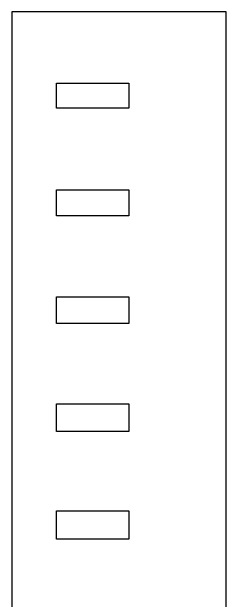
# Model space of a CAD drawing. Header units: millimetres. Extents: x 10 to 410, y 18 to 283.
# Drawn here: x 386 to 410, y 201 to 267 of the extents above; entities that cross this region are included whole.
import ezdxf

# ---------------------------------------------------------------- set-up
doc = ezdxf.new("R2010")
doc.units = ezdxf.units.MM
doc.layers.add('CUT', color=1, linetype='Continuous')

msp = doc.modelspace()

# ---------------------------------------------------------------- linework, layer by layer
at = {"layer": 'CUT'}
for points in [[(410, 194), (410, 267), (386, 267), (386, 194)], [(391, 256.2), (391, 259), (399.1, 259), (399.1, 256.2)], [(399.1, 247), (399.1, 244.1), (391, 244.1), (391, 247)], [(391, 232), (391, 235), (399.1, 235), (399.1, 232)], [(399.1, 223), (399.1, 219.9), (391, 219.9), (391, 223)], [(391, 207.8), (391, 211), (399.1, 211), (399.1, 207.8)]]:
    msp.add_lwpolyline(points, close=True, dxfattribs=at)

doc.saveas('drawing.dxf')
